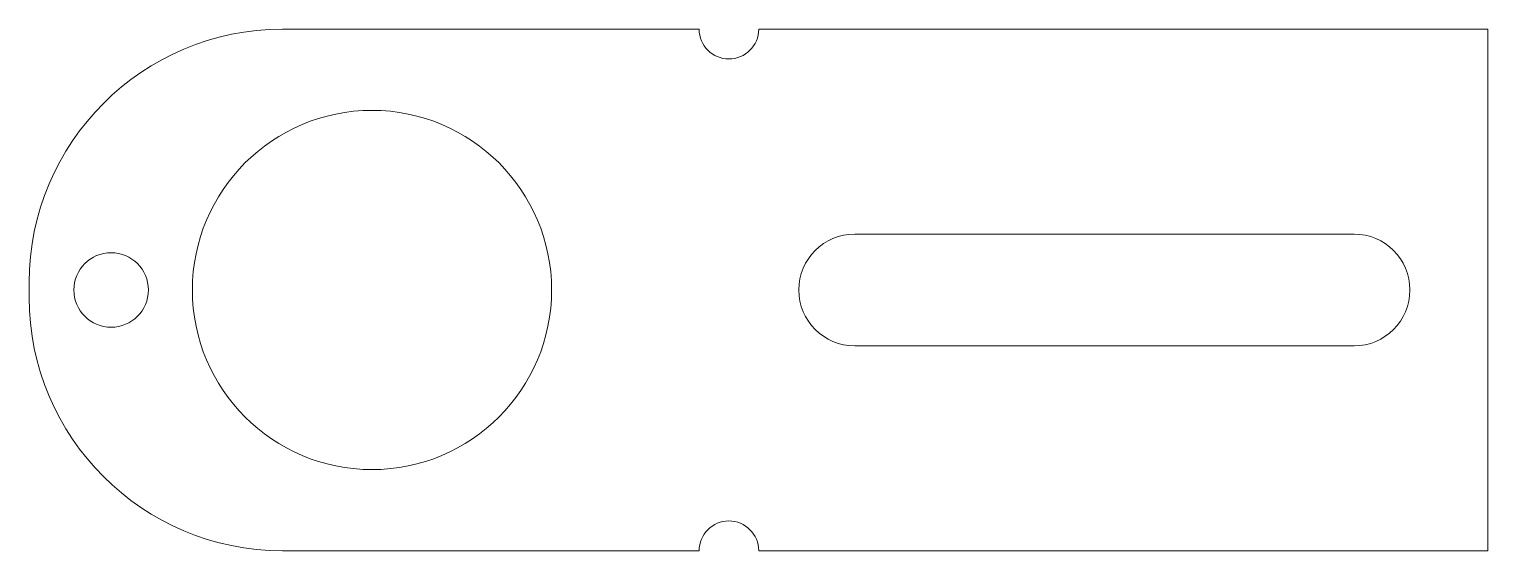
# Model space of a CAD drawing. Header units: millimetres. Extents: x 7 to 203, y 79 to 149.
import ezdxf

# ---------------------------------------------------------------- set-up
doc = ezdxf.new("R2010")
doc.units = ezdxf.units.MM

msp = doc.modelspace()

# ---------------------------------------------------------------- linework, layer by layer
at = {"color": 7, "linetype": 'Continuous', "lineweight": 15}
for p, q in [((97.03, 148.59), (41.14, 148.59)), ((202.86, 148.59), (105.03, 148.59)), ((202.86, 78.59), (202.86, 148.59)), ((184.91, 121.09), (117.91, 121.09)), ((7.14, 114.59), (7.14, 112.59)), ((117.91, 106.09), (184.91, 106.09)), ((41.14, 78.59), (97.03, 78.59)), ((105.03, 78.59), (202.86, 78.59))]:
    msp.add_line(p, q, dxfattribs=at)
for centre, radius in [((53.14, 113.59), 24.1), ((18.14, 113.59), 5)]:
    msp.add_circle(centre, radius, dxfattribs=at)
for centre, radius, start, end in [((41.14, 114.59), 34, 90, 180), ((101.03, 148.59), 4, 180, 0), ((117.91, 113.59), 7.5, 90, 270), ((184.91, 113.59), 7.5, 270, 90), ((41.14, 112.59), 34, 180, 270), ((101.03, 78.59), 4, 0, 180)]:
    msp.add_arc(centre, radius, start, end, dxfattribs=at)

doc.saveas('drawing.dxf')
